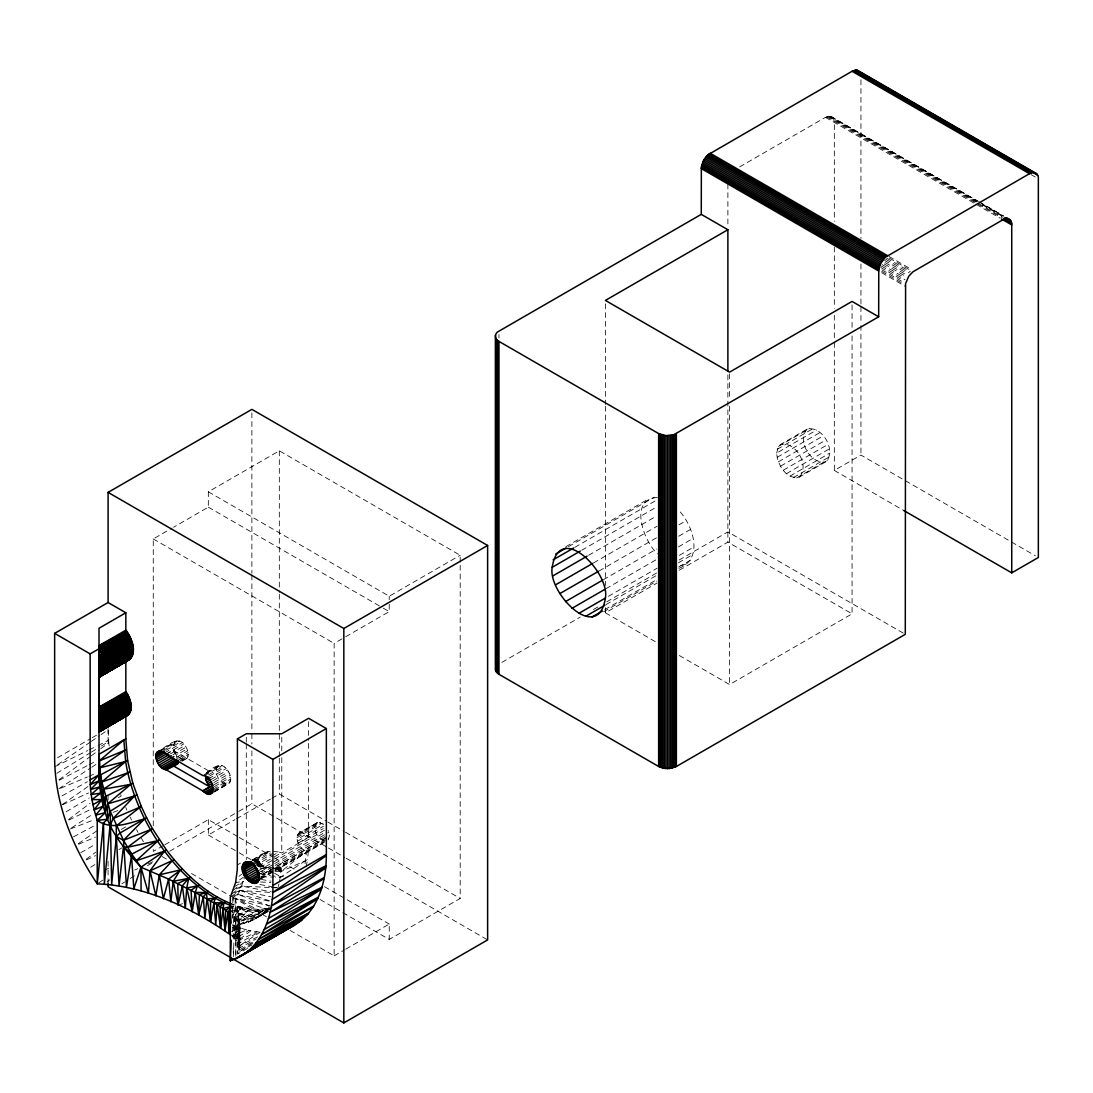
<?xml version="1.0" encoding="UTF-8"?>
<svg xmlns="http://www.w3.org/2000/svg" width="1093" height="1093" viewBox="0 0 1093 1093"><rect width="100%" height="100%" fill="white"/><g stroke="black" fill="none" stroke-linecap="round" stroke-linejoin="round"><path stroke-width="0.75" stroke-dasharray="5 3.75" d="M267.826 910.332L263.399 912.641L237.044 906.329L239.832 924.323L239.832 947.863L237.646 953.984L237.044 906.329L235.296 898.145L240.036 890.467L244.408 877.652M290.028 930.389L334.144 955.869L334.144 643.394L344.295 637.533M320.112 899.525L389.231 939.433L460.194 898.46L460.194 563.797M460.194 562.089L460.194 555.258L279.316 450.822L208.339 491.795L208.339 507.152L173.555 527.25M232.317 918.27L232.344 915.005L242.824 907.627L258.877 909.513L272.034 907.532M252.237 942.371L239.654 949.885L239.832 924.323L237.905 920.238L232.344 915.005M266.378 908.884L239.832 924.323L239.832 947.863L256.186 938.914M267.949 911.439L256.431 918.093L238.534 913.352L237.646 953.984L247.988 948.123M235.787 956.129L237.044 906.329L260.038 915.565L267.088 911.535M233.396 956.676L235.296 898.145L233.014 897.681L232.29 914.718M257.702 936.838L239.463 945.787L234.899 938.778L235.596 917.778L251.007 909.103M271.474 908.324L264.41 910.018L239.299 922.396L239.463 945.787L260.134 932.165L258.822 932.056L238.52 943.573L239.299 922.396L258.877 909.513M279.589 881.327L281.543 866.749L274.808 868.033L281.174 871.504L305.589 860.656L307.557 859.522L308.335 851.269C300.507 851.16 293.471 839.028 299.154 832.907L318.008 822.25L323.501 824.163L297.146 839.383M175.741 741.163C169.415 747.298 178.842 763.051 187.026 758.364C189.717 754.334 187.49 749.033 185.004 745.453C179.252 735.685 168.691 744.415 162.433 748.855M213.845 792.206L228.642 783.681C233.178 779.555 229.653 772.273 226.265 768.502C220.294 761.083 210.703 768.966 205.908 773.762M305.029 863.593L306.368 852.417L301.449 855.259L281.174 871.504L260.844 871.285M678.931 568.319C704.261 558.728 692.948 524.831 678.671 510.267M776.672 453.062L778.448 446.409L780.566 444.455L807.18 429.084C822.278 425.464 836.678 450.425 825.994 461.683L799.379 477.04C786.495 480.305 777.205 464.252 776.672 453.062L816.58 430.027M306.149 866.858L307.557 859.522M278.278 886.587L278.975 883.991M328.173 839.861L329.403 835.872L328.173 830.448M270.709 867.938C257.183 868.225 253.098 852.321 270.395 851.529L253.453 861.311M239.832 924.323C251.691 922.451 262.498 915.538 269.356 905.728L237.823 894.498L230.322 897.23L240.036 890.467L271.283 892.489M252.046 944.844L238.93 951.921L239.517 919.227L244.272 923.366L264.41 910.018L249.026 910.237L240.856 908.761L234.093 916.44L232.194 936.168L234.899 938.778L249.04 930.457L258.822 932.056M657.412 497.479C628.079 499.036 643.914 541.8 657.412 553.768M807.18 429.084C796.496 440.356 810.897 465.304 825.994 461.683M799.379 477.04C810.063 465.782 795.663 440.834 780.566 444.455M246.717 929.87L241.157 928.271L232.194 936.168L246.717 929.87L249.04 930.457M233.396 890.303L243.493 881.409L235.623 882.543L243.411 877.283M218.272 765.715C212.343 771.89 220.335 785.73 228.642 783.681M316.888 822.66C311.546 828.303 317.353 838.126 323.501 840.763M239.025 876.299L241.649 874.222M231.962 893.883L241.922 886.109L269.739 887.489M107.059 881.846L109.751 879.81M68.558 819.504L90.022 803.3M250.843 930.799L237.003 941.237L235.596 917.778M86.156 859.289L95.624 852.239M58.94 779.828L89.927 756.807M91.279 755.81L99.354 749.798M100.706 748.801L108.781 742.803L108.111 729.741M62.383 804.503L88.396 786.236M57.628 764.745L89.886 742.379M91.279 741.409L99.695 735.575M101.102 734.605L106.704 730.711M78.313 843.673L97.742 830.243M98.616 882.925L102.769 880.152M305.589 860.656L280.409 877.214L275.299 877.105M58.926 788.668L90.323 768.133M91.744 767.204L97.455 763.46M235.774 954.421L235.296 898.145L266.514 909.362L269.274 907.573M71.619 827.77L92.864 814.121M118.345 797.753L121.173 795.936L120.695 794.611M252.948 942.999L238.93 951.921L238.534 913.352L252.592 920.251L268.14 911.302L256.431 918.093L237.044 906.329M121.856 883.759L124.657 881.996M130.258 878.471L134.466 875.821M90.637 867.227L96.307 863.702M118.973 849.63L121.815 847.867M56.809 773.298L89.927 753.009M91.361 752.134L99.996 746.833M101.444 745.959L108.644 741.546M231.702 931.742L238.752 927.506L241.157 928.271M66.154 811.771L89.148 798.04M269.179 909.198L263.399 912.641L235.296 898.145L269.356 905.728M267.17 910.893L248.535 922L239.517 919.227L239.654 949.885M739.701 166.86L825.461 117.361L829.888 116.172L978.098 201.235M153.266 825.816L153.266 538.958L172.107 528.083M57.533 757.722L90.746 738.54M92.195 737.707L96.526 735.206M208.339 491.795L389.231 596.231L460.194 555.258M345.743 636.7L389.231 611.588L389.231 601.341M159.113 751L176.847 740.753M160.37 750.946L178.118 740.712M163.226 750.413L179.498 741.013M166.136 750.222L180.932 741.682M164.606 752.913L182.353 742.666M165.986 754.184L183.733 743.95M166.15 754.389L173.118 750.358L209.719 771.48L204.131 774.705M170.399 753.883L185.004 745.453M172.79 754.839L186.111 747.147M177.339 758.87L176.246 755.181L187.026 748.965M176.929 757.039L187.695 750.809M178.692 758.091L188.119 752.64M178.828 759.813L188.256 754.375M180.031 760.605L188.119 755.946M180.769 761.288L187.695 757.299M182.299 761.083L187.026 758.364M565.901 546.664L648.696 498.859M568.456 546.664L654.201 497.165M574.877 547.306L657.658 499.501M581.763 550.23L657.166 506.701M206.591 772.696L219.379 765.305M207.26 772.997L220.649 765.264M204.282 775.811L222.029 765.565M208.667 774.773L223.45 766.234M588.581 555.299L656.661 515.992M778.448 446.409L809.927 428.237M209.528 776.085L224.885 767.218M777.123 449.346L813.137 428.552M208.517 778.749L226.265 768.502M211.263 779.405L227.522 770.005M212.889 780.798L228.642 771.699M593.581 562.881L657.166 526.184M777.123 457.311L820.023 432.527M213.996 782.492L229.544 773.516M213.955 784.76L230.227 775.374M214.378 786.591L230.637 777.191M778.448 461.779L823.234 435.916M213.039 789.173L230.787 778.926M214.378 789.884L230.637 780.498M213.955 791.236L230.227 781.85M214.214 791.769L229.544 782.916M599.101 570.956L656.756 537.66M678.931 524.859L686.322 520.596M780.566 466.178L825.994 439.96M783.326 470.209L828.111 444.359M786.536 473.597L829.437 448.827M603.322 579.755L656.551 549.028M678.726 536.226L690.557 529.395M789.979 476.111L829.888 453.062M793.422 477.573L829.437 456.778M796.633 477.901L828.111 459.716M605.918 588.744L657.726 558.824M678.425 546.883L693.208 538.343M163.403 845.572L153.266 851.433L153.266 848.018M164.852 844.739L208.339 819.627L237.755 836.61M608.377 596.327L657.166 568.155M679.34 555.353L694.123 546.814M169.702 851.228L237.208 812.263M238.67 811.416L251.882 803.792L327.026 847.184M501.919 662.344L580.192 617.149M593.485 609.484L599.401 606.068M606.779 601.806L656.989 572.814M679.149 560.026L727.883 531.895L903.815 633.462M834.328 342.505L834.328 470.427L860.942 455.071L1035.399 555.79M605.987 604.607L657.726 574.74M678.425 562.786L693.208 554.247M208.339 819.627L208.339 834.997L234.954 819.627M236.443 818.78L270.436 799.147M271.925 798.286L279.316 794.024L326.37 821.198M604.812 609.634L657.166 579.399M678.726 566.953L690.557 560.122M603.541 611.848L656.756 581.121M605.413 607.722L605.413 612.831L657.057 583.02M679.19 570.245L727.883 542.128L852.062 613.829L852.062 335.565M237.413 864.905L240.378 863.197M252.756 859.699L262.894 853.838M252.305 860.177L265.107 852.786M298.239 833.658L318.008 822.25M249.286 862.609L267.648 852.007M297.556 834.738L319.265 822.196M297.146 836.077L320.645 822.51M254.464 862.199L270.422 852.991M296.995 837.648L322.08 823.179M254.833 863.812L273.277 853.155M254.751 865.929L270.354 856.912M271.774 856.092L278.865 852.007L281.775 852.964L308.595 837.484L308.595 742.133M297.556 841.214L323.405 826.294M258.413 866.052L272.936 857.677M274.343 856.857L281.393 852.786M298.239 843.072L323.186 828.658M259.997 867.473L273.154 859.877M274.616 859.03L327.258 828.644M257.962 870.984L323.788 832.989M260.735 871.627L273.25 864.413M274.712 863.566L328.843 832.306M234.612 886.519L243.493 881.409M260.489 873.854L273.66 866.243M275.122 865.396L326.342 835.831M260.476 877.16L326.342 839.123M260.448 878.28L328.843 838.782M260.325 879.032L323.774 842.389M261.418 878.622L273.127 871.872M274.589 871.025L324.334 842.307M679.34 655.513L729.605 684.532L852.062 613.829M334.144 955.869L344.295 950.008M345.743 949.175L389.231 924.063L389.231 939.433M80.8 852.677L95.255 844.37M121.282 829.409L127.061 826.089M62.069 795.841L87.399 781.741M267.703 911.343L248.535 922L238.534 913.352M244.272 923.366L270.039 909.116M266.514 909.362L269.37 907.832M73.518 836.814L96.143 824.805M147.377 865.642L153.334 862.514M59.241 780.265L87.659 765.469M89.161 764.69L96.635 760.796M104.341 870.438L108.822 868.156M256.91 910.66L237.905 920.238L237.003 941.237L257.087 931.823M54.828 766.699L87.659 750.577M89.148 749.839L96.608 746.177M98.11 745.453L108.549 740.316M68.914 820.037L91.757 808.82M236.238 888.91L241.922 886.109L271.324 891.861M86.484 859.89L95.569 855.655M134.685 870.055L137.704 868.662M148.32 863.825L155.903 860.369M62.547 804.762L88.547 792.944M231.853 912.819L240.856 908.761L232.44 906.247M78.6 844.288L95.46 837.115M60.634 788.272L87.344 776.986M88.916 776.317L95.2 773.653M234.653 892.749L240.036 890.467L270.968 896.779M70.376 828.972L94.121 819.75M113.112 812.372L117.866 810.541M232.727 927.588L235.815 926.413L238.752 927.506M207.492 771.945L209.719 771.48M299.154 832.907C302.884 831.281 306.559 834.656 308.595 837.484M264.889 852.895L265.681 852.608M283.538 876.19L280.409 877.214L272.116 875.766M680.816 565.75L686.322 564.043M179.676 904.553L182.695 903.679M231.306 911.111L240.856 908.761M267.348 852.089L268.236 851.898M260.312 868.389L268.004 867.487L259.997 868.785M256.8 863.675L259.669 862.855M279.029 867.5L281.174 871.504L272.471 868.047M257.197 864.071L260.353 863.634M257.552 864.44L261.295 864.549L256.227 864.891M258.713 865.055L261.855 864.918M257.511 865.355L262.388 865.273M252.442 859.781L258.645 860.095L252.469 859.945M257.852 865.588L263.427 865.888L258.713 865.793M261.705 876.791L273.605 877.064M257.497 865.929L264 866.134M260.544 882.01L270.791 882.379M257.811 866.066L264.492 866.353M252.497 860.095L258.699 860.396M271.378 887.571L276.283 887.803M273.25 851.365L278.865 852.007M258.836 866.298L265.203 866.667M252.524 860.246L258.754 860.71M252.551 860.396L258.809 861.011M252.579 860.546L258.959 861.598L254.204 860.915M254.314 861.093L259.123 861.885M260.503 873.731L270.463 875.479M261.186 879.4L271.078 881.19M254.409 861.27L259.273 862.158M259.888 884.497L273.004 886.97M274.644 887.27L277.923 887.885M254.505 861.434L259.424 862.432M268.687 901.056L237.823 894.498L233.014 897.681L233.123 917.901M242.824 907.627L231.566 903.938M240.036 890.467L271.938 901.752M232.235 924.951L235.815 926.413M280.341 867.118L281.174 871.504L273.578 868.102L281.174 871.504L280.969 866.927M1030.959 174.538L1035.399 177.107M979.574 202.096L1003.224 215.745M830.858 116.35L977.374 200.948M978.7 201.713L1003.825 216.223M829.888 116.172L976.541 200.839M982.17 204.09L1005.82 217.739M828.849 116.172L977.06 201.74M982.607 204.951L1003.306 216.892M827.756 116.377L977.074 202.588M978.549 203.448L1002.568 217.302M826.609 116.773L1001.311 217.644M825.461 117.361L974.778 203.571M976.254 204.418L999.904 218.081M889.033 256.486L911.207 269.288M889.347 258.098L911.521 270.9M886.737 258.167L910.387 271.815M885.631 259.232L909.294 272.881M884.592 260.421L906.766 273.223M885.111 262.58L905.81 274.521M884.237 263.959L906.411 276.761M881.996 264.561L904.171 277.362M881.341 266.05L905.004 279.699M880.835 267.539L903.009 280.341M881.942 269.875L902.64 281.83M881.709 271.324L902.408 283.278M881.641 272.703L905.291 286.366M834.328 470.427L903.815 510.554M605.413 612.831L657.166 642.711M208.339 507.152L381.881 607.339M383.356 608.2L389.231 611.588M153.266 538.958L334.144 643.394M327.845 822.045L344.022 831.377M345.497 832.224L460.194 898.46M328.501 848.031L344.705 857.39M346.18 858.237L487.628 939.912M239.23 837.457L273.059 856.994M274.521 857.841L295.11 869.727M324.525 886.71L389.231 924.063M208.339 834.997L237.755 851.98M239.23 852.827L273.059 872.351M274.521 873.198L281.871 877.447M162.092 856.529L167.967 859.918M191.494 873.512L231.21 896.438M232.672 897.285L266.501 916.808M276.215 867.965L281.174 871.504L279.699 867.323M831.732 116.732L833.658 118.946L834.328 122.484L834.328 221.401M277.595 867.746L281.174 871.504M173.118 750.358L176.246 755.181M140.997 837.662L143.484 841.706M136.516 829.601L138.019 832.388M130.217 817.195L131.556 820.051M126.884 810.077L125.777 807.467M108.781 742.803L109.163 745.932M234.899 938.778L234.093 916.44L249.026 910.237L237.905 920.238L238.52 943.573M233.164 924.651L233.233 938.122M233.287 948.232L233.328 956.662M860.942 79.803L860.942 238.438M860.942 264.014L860.942 304.961M860.942 306.668L860.942 323.719M860.942 325.427L860.942 455.071M852.062 304.838L852.062 328.733M834.328 246.991L834.328 308.39M834.328 315.221L834.328 340.797M729.605 373.833L729.605 399.437M729.605 406.268L729.605 684.532M727.883 183.938L727.883 226.579M727.883 374.831L727.883 542.128M605.413 303.84L605.413 404.56M605.413 406.268L605.413 585.52M498.968 334.567L498.968 337.983M389.231 596.231L389.231 599.633M308.595 721.694L308.595 740.426M281.775 737.188L281.775 750.809M281.775 757.613L281.775 852.964M279.316 450.822L279.316 592.543M279.316 594.25L279.316 756.452M279.316 758.159L279.316 794.024M251.882 412.785L251.882 573.292M251.882 574.986L251.882 732.078M251.882 733.786L251.882 744.032M251.882 750.864L251.882 803.792M246.294 737.188L246.294 742.297M246.294 743.991L246.294 859.781M108.084 728.539L108.084 745.563M108.084 794.912L108.084 800.021M108.084 861.284L108.084 883.404M273.783 867.979L260.612 875.589L273.796 867.951M326.479 837.566L275.258 867.132L326.479 837.552M258.59 859.822L254.054 861.953L258.59 859.822"/><path stroke-width="1.5" d="M128.974 714.194L99.012 731.886L127.007 715.328C134.931 710.04 130.081 698.044 125.832 691.664L125.832 660.937L126.665 660.8M129.739 713.087L99.012 731.326L129.384 713.661M130.6 711.092L99.012 729.441L99.012 730.711L127.772 714.221L99.012 731.559M128.619 712.24L99.012 728.922L99.012 727.747L131.064 708.756M99.012 727.747L130.955 709.576L99.012 727.091L99.012 648.75L90.145 653.874L54.65 633.38L54.65 759.389C55.237 804.052 72.589 847.143 97.236 883.854C145.67 885.767 191.862 907.928 231.088 935.253M130.258 658.888L99.012 677.168L128.96 659.885C137.24 652.945 132.39 640.033 127.471 632.451L99.012 648.108L99.012 645.662L125.832 630.183L125.832 612.777L108.084 602.53L54.65 633.38M127.007 715.778L125.832 716.243L125.832 738.786L99.012 754.266C101.116 773.789 98.384 793.901 105.27 812.673C111.254 834.014 126.474 851.078 140.956 867.227L148.416 893.227L150.014 870.848L164.469 851.105L166.437 849.971C183.556 872.556 204.91 893.241 231.566 903.938M108.084 602.53L108.084 492.383L251.882 409.369L487.628 545.475L487.628 939.912L343.83 1022.925L108.084 886.819L108.084 883.404M903.815 510.554L1011.735 572.855L1038.35 557.498L1038.35 178.815C1039.115 173.855 1033.391 170.549 1029.483 173.691L885.248 257.306L880.507 263.7L878.758 269.616L878.676 316.792L673.78 434.741L665.869 435.642L658.642 433.579L498.968 341.399C494.296 339.581 494.296 332.969 498.968 331.152L701.269 214.365L701.351 167.188L703.865 159.824L707.84 154.878L852.062 71.264L856.502 70.075L860.259 72.862M127.58 760.386L132.786 783.189L105.352 796.551L103.37 806.115L94.162 809.913L91.935 799.584L100.597 793.19L99.19 780.744L99.19 760.96L123.851 739.92L125.613 761.52L101.854 781.987L110.174 811.266L107.483 819.244L103.507 822.906L97.236 883.854L97.236 820.406L94.162 809.913L101.813 799.611L101.854 781.987L100.611 774.841L127.58 760.386L125.832 738.786M259.109 878.389C261.705 869.7 246.294 854.22 242.332 866.804C239.695 878.103 260.817 892.598 259.068 875.028M105.352 796.551L105.27 812.673L97.236 820.406C112.06 830.735 128.892 822.933 144.59 818.848L146.571 817.701L141.229 806.306L132.786 783.189M141.229 806.306L116.254 825.925L116.35 836.569L123.495 840.285L131.761 854.125L126.474 886.997L123.495 840.285L110.174 811.266L136.611 794.761M110.174 811.266L111.664 884.469L116.35 836.569L119.738 833.153L144.59 818.848C135.6 800.759 128.865 781.495 125.613 761.52L99.723 767.819L99.19 780.744L90.596 789.529L91.935 799.584L101.813 799.611L103.425 789.228L129.766 771.685M253.945 883.445L254.573 881.545L259.014 879.1L259.123 877.173M258.986 879.264L259.014 878.007C250.925 888.349 238.848 866.612 248.343 862.623M326.342 728.539L272.908 759.389L272.908 885.398C273.633 915.21 261.637 951.101 230.322 960.692L230.322 897.23L235.623 882.543L237.304 869.55L237.413 738.895L246.294 733.772L281.775 733.772L308.595 718.292L326.342 728.539L326.342 854.548C326.506 880.931 318.459 911.166 294.181 925.306L239.763 956.717M132.854 654.188L99.012 673.575L131.105 654.324L131.105 647.439L133.073 646.305M258.795 880.07L259.014 878.007M208.257 891.382L203.257 896.806L198.735 914.937L199.35 894.661L168.595 879.1L140.956 867.227L131.761 854.125L123.454 846.679L119.055 885.521L116.35 836.569M231.579 907.381L228.123 911.904L224.994 930.553L225.677 910.223L231.088 907.053M244.969 869.509L242.455 869.714L244.969 869.413L254.71 863.88M233.246 959.026L230.322 960.692L231.197 940.253M259.137 876.764L256.076 868.156M258.508 880.808L258.836 878.676M258.795 874.427L258.836 873.649M231.019 905.66L223.874 902.722L213.914 902.886L210.539 921.399L206.276 892.53L199.35 894.661L217.124 904.799L215.772 924.514L213.914 902.886L215.239 898.2C184.28 879.742 160.931 850.6 144.59 818.848L123.495 840.285L152.596 828.849L166.437 849.971M258.153 881.477L258.59 879.346M100.611 774.841L99.709 786.892L91.156 794.515L100.597 793.19L101.854 781.987L127.785 772.833M231.306 911.111L228.123 911.904L230.35 913.488L228.874 933.422L228.123 911.904L217.124 904.799L220.608 927.574L223.874 902.722L225.855 901.588M155.848 756.151C155.22 749.648 163.554 749.907 166.15 754.389L202.738 775.511C214.693 775.784 217.302 803.997 202.629 790.813L166.259 769.814C160.084 768.789 156.19 762.04 155.848 756.151L164.729 751.041M177.49 760.591L176.929 763.515L175.331 765.346L166.259 769.814M205.498 775.115L205.908 780.252L209.596 786.782L202.629 790.813M257.729 882.051L258.276 879.892M552.197 567.308C559.507 520.446 610.154 572.623 605.413 598.035C598.09 644.884 547.456 592.707 552.197 567.308L580.287 551.091M257.238 882.529L257.934 880.411M190.688 877.214L188.706 878.348L186.753 888.008L192.19 911.603L195.292 892.462L197.409 885.89L199.377 884.743M256.691 882.912L257.47 880.808M256.076 883.199L256.431 881.368L259.956 879.469M174.129 859.74L150.014 870.848L155.862 895.85L159.277 874.837L180.263 869.987L173.227 881.3L178.173 904.99L182.326 885.767L188.706 878.348L173.227 881.3L170.836 901.78L168.595 879.1L182.244 868.839M255.407 883.39L256.431 881.368M168.595 879.1L163.363 898.733L159.277 874.837L172.161 860.874M254.696 883.472L255.844 881.559M131.816 656.825L99.012 675.693L130.245 657.153L130.887 655.322L99.012 674.19L132.567 655.131M140.956 867.227L133.852 888.8L131.584 856.789L136.256 860.778L164.469 851.105L140.956 867.227L141.093 890.863M495.716 667.29L495.716 671.047L498.968 674.299L658.642 766.48L664.257 768.352L669.148 768.543L676.376 766.48L905.291 634.323L905.591 283.538L908.761 276.228L913.01 271.747L1002.868 219.789C1006.776 216.646 1012.501 219.953 1011.735 224.898L1011.735 572.855M253.166 883.322L253.918 881.368L255.243 881.559M97.236 820.406L107.483 819.244L107.606 803.901L130.805 784.323L103.425 789.228L103.37 806.115L95.597 815.146L105.27 812.673L107.606 803.901L134.644 795.895L113.071 818.616L110.01 825.816L104.368 883.882L103.507 822.906M252.374 883.089L253.221 881.177M251.554 882.761L252.538 880.821M250.721 882.324L251.814 880.452M125.504 661.716L99.012 677.127L126.979 661.019L129.848 657.972L99.012 676.089L130.832 658.273M249.901 881.805L251.13 879.933M242.933 864.372L245.624 864.508M249.081 881.19L250.42 879.4M248.275 880.493L249.764 878.745M125.832 612.777L99.012 628.256L99.012 774.759L90.254 784.651L90.596 789.529L99.709 786.892L99.723 767.819L126.269 749.388M203.257 896.806L204.883 918.216L207.001 898.897L215.239 898.2L223.874 902.722L220.158 906.671L220.608 927.574M247.496 879.728L249.095 878.075M136.256 860.778L159.236 839.643M246.758 878.881L248.507 877.31M243.712 863.142L246.335 863.566M246.048 877.98L247.892 876.545M230.322 960.692L232.331 959.135M123.454 846.679L127.512 847.28L150.615 829.997M325.632 867.992L271.31 905.988L324.32 877.474M326.315 855.71L272.731 892.503L325.864 865.793M245.378 877.023L247.373 875.684M125.832 630.183L127.471 632.451L99.012 650.581L128.96 634.842L99.012 650.581L125.504 633.585M317.557 898.924L261.678 934.583L313.718 906.056M321.369 889.21L266.542 924.118L318.35 897.203M127.553 694.438L99.012 709.261L126.433 692.566L99.012 709.261L125.026 694.629L127.553 694.438L99.012 711.393L128.059 695.394L99.012 713.524L128.974 697.361L99.012 713.524L128.537 696.378M130.258 637.356L99.012 656.77L130.832 638.626M324.115 878.512L270.067 912.327L321.943 887.284M99.012 648.108L126.665 631.289L99.012 648.108L127.471 632.451M132.226 642.493L99.012 662.659L132.567 643.777M132.854 645.048L99.012 664.858L131.105 647.439L99.012 666.921L133.237 647.534M272.198 899.375L325.782 866.913M130.791 703.291L99.012 722.391L130.955 704.247M99.012 727.091L131.133 707.909M131.351 639.911L99.012 659.188L131.816 641.208M130.6 644.911L99.012 663.779L130.887 646.182L130.245 643.627L99.012 660.363L129.848 642.342L128.865 639.76L99.012 657.986L129.384 641.058M129.739 699.342L99.012 717.65L130.067 700.34M131.269 648.668L99.012 667.905L133.332 648.736M133.332 651.045L99.012 671.416L133.237 652.138M313.254 906.821L258.768 939.27L308.636 913.038M307.543 914.376L252.018 947.481L302.201 919.609M131.064 705.204L99.012 724.099L131.133 706.119M99.012 730.711L130.067 712.472M300.903 920.689L244.108 954.066L294.891 924.869M131.365 649.884L99.012 668.848L131.392 651.045L99.012 670.61L131.365 652.193M131.269 653.286L99.012 672.181L133.073 653.19M264.274 929.528L317.981 898.091M130.6 656.265L99.012 674.736L132.226 656.005M130.354 701.337L99.012 719.618L130.6 702.321M99.012 728.922L130.791 710.354M255.229 947.207L235.159 958.93L294.181 925.306M258.098 945.527L260.967 943.86M263.837 942.18L279.617 932.971M282.486 931.291L286.79 928.79L285.997 929.077M128.277 638.49L99.012 655.54L129.63 636.085M99.012 676.417L131.351 657.59M126.255 661.402L99.012 677.168L128.865 659.407M99.012 650.581L128.236 633.626M99.012 672.905L131.105 654.324M99.012 675.242L130.245 657.153M99.012 725.67L131.146 707.021M128.537 714.658L99.012 731.886L126.091 716.229M727.883 371.415L727.883 229.721L605.413 300.425L729.605 372.126L852.062 301.422L878.676 316.792M99.012 669.749L133.373 649.911M113.125 668.274L100.419 675.597L124.698 661.934L99.012 676.991L128.277 660.022L99.012 676.745M115.954 666.634L124.411 661.743M125.832 691.664L99.012 707.144L124.452 693.7M125.026 694.629L127.007 693.495L99.012 709.261M129.384 698.345L99.012 715.614L127.007 698.495L99.012 714.562M99.012 720.56L128.619 703.455L99.012 721.489L128.824 704.425M99.012 729.905L130.354 711.803M99.012 731.941L125.832 716.243M128.059 715.095L99.012 731.723M108.084 492.383L343.83 628.502L487.628 545.475M124.288 750.522L99.19 760.96L99.19 780.744L90.254 784.651L90.145 779.883L99.012 774.759M157.091 752.175L160.043 750.467M156.408 753.241L160.849 750.686M155.998 754.594L161.914 751.178M155.998 757.886L164.865 752.763M156.408 759.717L166.764 753.746M157.091 761.575L168.923 754.744M157.993 763.379L171.3 755.7M159.113 765.073L173.896 756.534M160.37 766.589L173.691 758.911M161.75 767.86L176.533 759.334M163.185 768.857L177.968 760.318M164.606 769.513L177.927 761.835M165.986 769.827L177.817 762.996M174.224 765.756L178.268 763.42M555.763 554.001L566.106 548.017M553.099 559.876L573.798 547.921M553.099 575.779L587.105 556.146M205.498 778.421L208.189 776.863M205.908 780.252L209.952 777.915M206.591 782.096L210.621 779.774M207.492 783.913L211.536 781.577M555.763 584.728L592.72 563.387M208.613 785.607L212.643 783.271M202.902 791.141L213.258 785.17M204.282 792.411L213.149 787.302M205.703 793.409L213.108 789.132M207.137 794.065L213.053 790.649M208.517 794.379L212.944 791.824M209.788 794.324L212.739 792.63M559.985 593.526L598.431 571.338M565.491 601.601L602.462 580.26M571.912 608.377L604.443 589.592M578.798 613.392L605.413 598.035M585.698 616.329L604.907 605.235M592.105 616.958L602.462 610.987M246.062 863.784L248.794 862.213M245.392 864.85L251.117 861.544M244.982 866.189L252.551 862.65L244.982 866.189L242.455 865.916L244.982 866.189L250.625 862.937L252.278 863.784M253.098 863.005L244.846 867.76L242.291 867.733M245.365 871.34L255.448 865.519M246.021 873.211L255.666 867.651M244.764 876.04L246.84 874.837M246.909 875.028L257.183 869.099M247.988 876.75L258.112 870.902M249.218 878.28L259.301 872.46M217.206 897.066L210.539 900.919L210.539 921.399M250.57 879.578L259.205 874.591M251.964 880.589L259.164 876.422M255.94 881.559L258.863 879.865M272.908 885.398L326.342 854.548M248.207 950.978L301.572 920.183M99.012 665.91L131.105 647.439M129.152 709.043L99.012 726.394L129.179 708.168L99.012 724.891L129.152 707.267L128.974 705.395L99.012 723.252L129.083 706.338M128.1 713.606L99.012 730.343L128.387 712.937L99.012 729.441M92.946 804.721L101.813 799.611M99.012 661.525L130.245 643.627M99.012 731.039L127.403 714.808M99.012 676.089L129.384 658.724M255.543 943.573L308.117 913.748M266.952 939.884L271.351 937.398M268.482 918.38L321.684 888.267M127.772 700.476L99.012 716.639L127.403 699.493L128.1 701.474L99.012 718.634L128.387 702.471M99.012 711.393L126.091 696.542M128.96 659.885L127.471 660.568M131.761 854.125L157.269 840.79L127.512 847.28M99.012 645.662L124.698 632.437M244.217 875.001L246.431 873.922M188.706 878.348L177.817 883.527L178.173 904.99M288.115 928.162L293.43 925.675M247.25 862.923L244.764 862.268M113.071 818.616L139.248 807.44M243.712 873.949L245.98 873.034M243.288 872.883L245.693 872.105M217.124 904.799L223.874 902.722M242.933 871.818L245.351 871.217M230.869 906.63L223.013 908.474L224.994 930.553M242.66 870.766L245.187 870.301M250.898 863.046L246.048 861.803M242.332 868.703L244.941 868.552M206.276 892.53L195.292 892.462L198.735 914.937M242.332 866.804L244.955 866.94M255.407 867.2L256.172 867.705L250.721 862.855M242.66 865.11L245.228 865.519M243.288 863.716L245.747 864.331M244.217 862.664L246.499 863.429M245.378 861.981L247.455 862.842M253.945 865.465L254.956 866.148M246.758 861.721L248.589 862.609M253.166 864.686L253.959 865.096M247.496 861.735L249.177 862.596M248.275 861.871L249.846 862.719M252.374 864.003L253.644 864.823M249.081 862.104L250.488 862.883M249.901 862.432L252.592 863.976M857.472 70.266L1036.519 173.637M856.502 70.075L1037.161 174.374M855.464 70.089L1032.871 172.516M1033.24 172.721L1037.681 175.276M854.371 70.294L1031.778 172.708M853.223 70.69L1030.631 173.104M852.062 71.264L1029.483 173.691M1006.954 218.026L1009.905 219.734M1006.12 217.903L1010.547 220.472M1005.15 217.958L1011.066 221.373M1004.043 218.163L1011.435 222.425M1004.276 219.338L1011.667 223.614M1001.393 218.928L1011.735 224.898M710.136 153.211L887.543 255.639M708.988 153.963L886.396 256.39M707.84 154.878L885.248 257.306M706.747 155.944L884.155 258.372M705.709 157.132L883.117 259.56M704.739 158.444L882.147 260.872M703.865 159.824L881.272 262.252M703.1 161.272L880.507 263.7M702.457 162.761L879.865 265.189M701.938 164.264L879.359 266.692M701.569 165.74L878.977 268.168M701.351 167.188L878.758 269.616M701.269 168.568L878.676 270.996M701.269 214.365L727.883 229.721M237.413 738.895L272.908 759.389M173.24 765.797L209.596 786.782M146.571 817.701L152.596 828.849M182.326 885.767L185.318 908.269L186.753 888.008L197.409 885.89L191.084 890.249L192.19 911.603M230.35 913.488L231.142 923.216M259.109 876.477L259.15 877.46M676.376 433.579L676.376 766.48M675.146 434.208L675.146 767.095M673.78 434.741L673.78 767.628M672.304 435.151L672.304 768.051M670.76 435.465L670.76 768.352M669.148 435.642L669.148 768.543M667.509 435.711L667.509 768.598M665.869 435.642L665.869 768.543M664.257 435.465L664.257 768.352M662.713 435.151L662.713 768.051M661.238 434.741L661.238 767.628M659.871 434.208L659.871 767.095M658.642 433.579L658.642 766.48M498.968 341.399L498.968 674.299M497.889 340.688L497.889 673.575M496.973 339.896L496.973 672.796M496.249 339.049L496.249 671.949M495.716 338.161L495.716 671.047M495.402 335.332L495.402 670.118M343.83 628.502L343.83 1022.925M90.145 653.874L90.145 779.883M128.974 710.71L99.012 728.348L128.974 710.71M126.979 635.989L99.012 653.067L127.662 637.233L126.979 635.989"/></g></svg>
